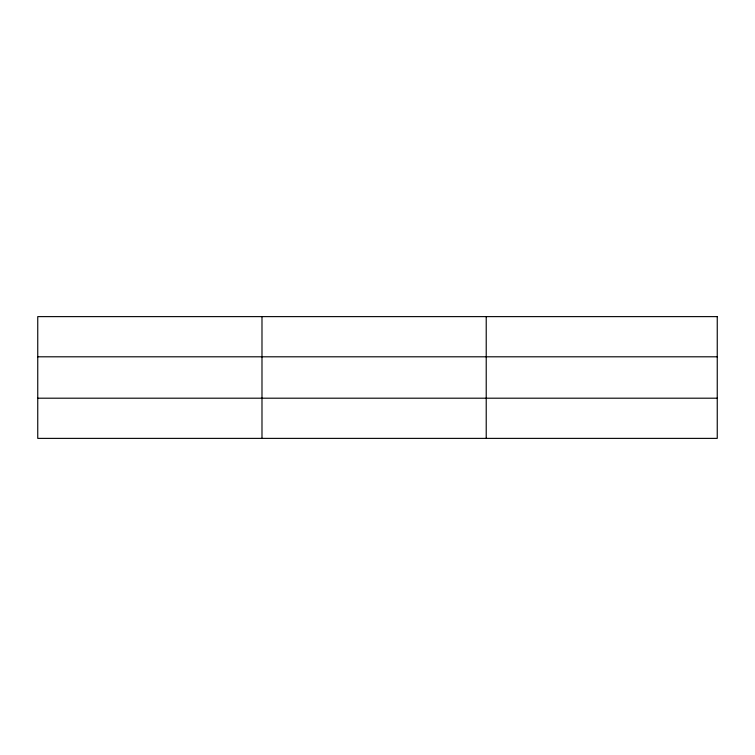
<?xml version="1.0" encoding="UTF-8"?>
<svg xmlns="http://www.w3.org/2000/svg" width="755" height="755" viewBox="0 0 755 755"><rect width="100%" height="100%" fill="white"/><g stroke="black" fill="none" stroke-linecap="round" stroke-linejoin="round"><path stroke-width="1.13" d="M261.985 438.381L261.985 316.619M486.22 438.381L486.22 316.619M37.75 356.804L717.25 356.804M37.75 398.196L717.25 398.196M717.25 316.619L717.25 438.381L37.75 438.381L37.75 316.619L717.25 316.619"/></g></svg>
